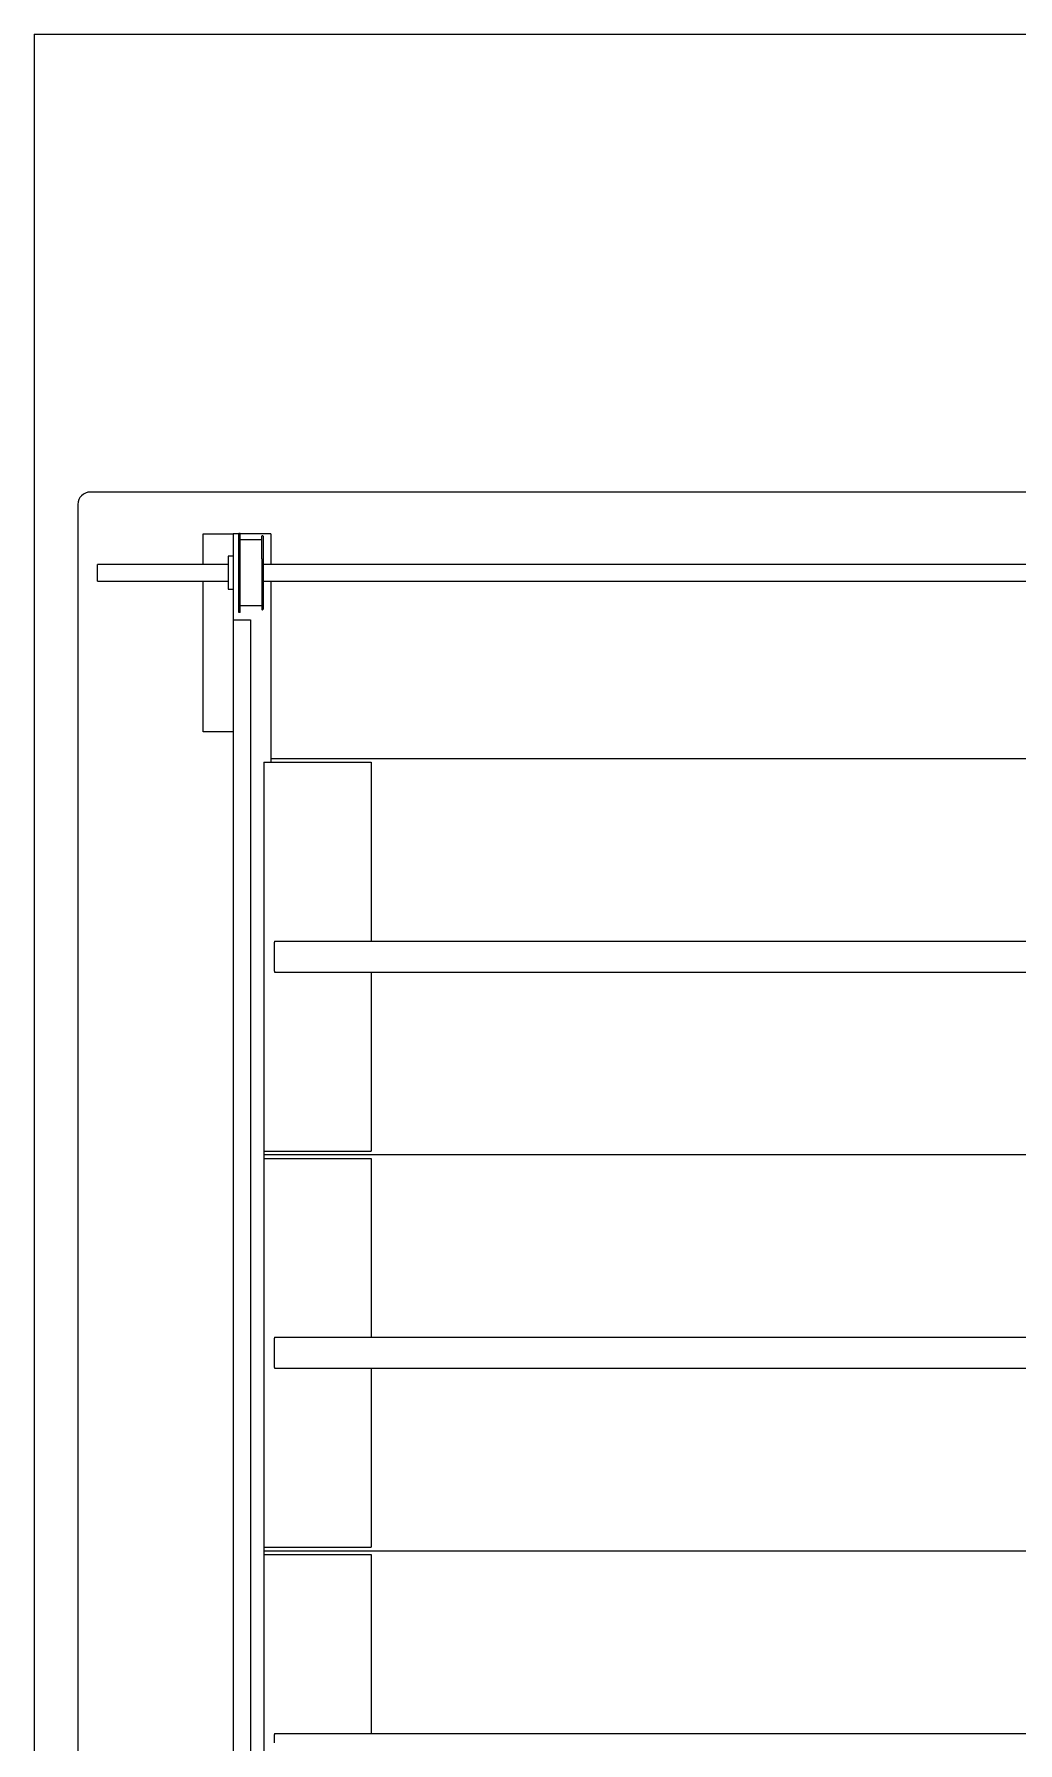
# Model space of a CAD drawing. Extents: x 20 to 307, y 41 to 248.
# Drawn here: x 33.8 to 93.4, y 144.4 to 248 of the extents above; entities that cross this region are included whole.
import ezdxf

# ---------------------------------------------------------------- set-up
doc = ezdxf.new("R2010")
doc.units = 0
doc.header["$LTSCALE"] = 0.5
doc.header["$MEASUREMENT"] = 0
doc.layers.get('0').update_dxf_attribs({"linetype": 'CONTINUOUS'})
doc.layers.add('DIM', color=1, linetype='CONTINUOUS')
doc.layers.add('PEN1', color=4, linetype='CONTINUOUS')

msp = doc.modelspace()

# ---------------------------------------------------------------- linework, layer by layer
for p, q in [((36.42, 219.46), (36.42, 89)), ((134.26, 220.21), (37.17, 220.21))]:
    msp.add_line(p, q)
msp.add_arc((37.17, 219.46), 0.75, 90, 180)
at = {"layer": 'DIM'}
msp.add_line((33.77, 247.95), (33.77, 83.69), dxfattribs=at)
at = {"layer": 'DIM', "linetype": 'Continuous', "lineweight": 15}
for p, q in [((33.77, 247.95), (274.66, 247.95)), ((44, 215.82), (44, 217.69)), ((44, 217.69), (45.82, 217.69)), ((45.82, 217.69), (45.82, 216.74)), ((46.17, 217.69), (45.82, 217.69)), ((48.1, 217.69), (46.25, 217.69)), ((48.1, 217.69), (48.1, 215.82)), ((45.82, 216.74), (45.82, 215.44)), ((45.53, 215.82), (37.6, 215.82)), ((37.6, 215.25), (37.6, 215.82)), ((45.82, 216.32), (45.53, 216.32)), ((45.53, 216.32), (45.53, 215.71)), ((45.53, 215.71), (45.53, 214.32)), ((45.82, 215.44), (45.82, 211.11)), ((107.81, 215.82), (47.64, 215.82)), ((37.6, 215.07), (37.6, 215.25)), ((37.6, 215.02), (37.6, 215.07)), ((37.6, 214.82), (37.6, 215.02)), ((37.6, 214.82), (45.53, 214.82)), ((44, 205.69), (44, 214.82)), ((45.53, 214.32), (45.82, 214.32)), ((47.64, 214.82), (107.81, 214.82)), ((48.1, 214.82), (48.1, 204.07)), ((45.82, 212.47), (46.88, 212.47)), ((46.88, 212.47), (46.88, 83.69)), ((45.82, 211.11), (45.82, 204.63)), ((45.82, 205.69), (44, 205.69)), ((45.82, 204.63), (45.82, 85.51)), ((48.1, 204.07), (142.82, 204.07)), ((48.1, 204.07), (48.1, 203.84)), ((47.68, 203.84), (47.68, 83.69)), ((47.68, 203.84), (47.84, 203.84)), ((47.84, 203.84), (53.99, 203.84)), ((53.99, 203.84), (54.02, 203.84)), ((54.02, 203.84), (54.18, 203.84)), ((54.18, 203.84), (54.18, 193.01)), ((48.32, 193.01), (48.32, 192.95)), ((48.32, 193.01), (241.32, 193.01)), ((48.32, 192.94), (48.32, 192.95)), ((48.32, 192.89), (48.32, 192.94)), ((48.32, 192.5), (48.32, 192.89)), ((48.32, 192.44), (48.32, 192.5)), ((48.32, 192.32), (48.32, 192.44)), ((48.32, 191.82), (48.32, 192.32)), ((48.32, 191.7), (48.32, 191.82)), ((48.32, 191.64), (48.32, 191.7)), ((48.32, 191.25), (48.32, 191.64)), ((48.32, 191.19), (48.32, 191.25)), ((48.32, 191.18), (48.32, 191.19)), ((48.32, 191.18), (48.32, 191.13)), ((48.32, 191.13), (241.32, 191.13)), ((54.18, 191.13), (54.18, 180.29)), ((47.68, 180.29), (54.18, 180.29)), ((47.68, 180.07), (242.08, 180.07)), ((47.68, 179.84), (54.18, 179.84)), ((53.84, 180.07), (235.92, 180.07)), ((54.18, 179.84), (54.18, 169.01)), ((48.32, 169.01), (241.32, 169.01)), ((48.32, 169.01), (48.32, 168.95)), ((48.32, 168.94), (48.32, 168.95)), ((48.32, 168.89), (48.32, 168.94)), ((48.32, 168.5), (48.32, 168.89)), ((48.32, 168.44), (48.32, 168.5)), ((48.32, 168.32), (48.32, 168.44)), ((48.32, 167.82), (48.32, 168.32)), ((48.32, 167.7), (48.32, 167.82)), ((48.32, 167.64), (48.32, 167.7)), ((48.32, 167.25), (48.32, 167.64)), ((48.32, 167.19), (48.32, 167.25)), ((48.32, 167.18), (48.32, 167.19)), ((48.32, 167.18), (48.32, 167.13)), ((48.32, 167.13), (241.32, 167.13)), ((54.18, 167.13), (54.18, 156.29)), ((47.68, 156.29), (54.18, 156.29)), ((47.68, 156.07), (242.08, 156.07)), ((47.68, 155.84), (54.18, 155.84)), ((53.84, 156.07), (235.92, 156.07)), ((54.18, 155.84), (54.18, 145.01)), ((48.32, 145.01), (48.32, 144.95)), ((48.32, 145.01), (241.32, 145.01)), ((48.32, 144.94), (48.32, 144.95)), ((48.32, 144.89), (48.32, 144.94)), ((48.32, 144.5), (48.32, 144.89)), ((48.32, 144.44), (48.32, 144.5))]:
    msp.add_line(p, q, dxfattribs=at)
at = {"layer": 'PEN1', "linetype": 'Continuous', "lineweight": 15}
for p, q in [((46.25, 217.71), (46.17, 217.71)), ((46.17, 212.92), (46.17, 217.71)), ((46.25, 212.92), (46.25, 217.71)), ((47.56, 216.16), (47.56, 217.53)), ((47.61, 217.56), (47.59, 217.56)), ((47.56, 216.16), (47.56, 213.11)), ((46.25, 212.92), (46.17, 212.92)), ((47.59, 213.08), (47.61, 213.08))]:
    msp.add_line(p, q, dxfattribs=at)
at = {"layer": 'PEN1'}
for p, q in [((47.64, 217.53), (47.64, 213.11)), ((47.56, 217.32), (46.25, 217.32)), ((47.56, 213.31), (46.25, 213.31))]:
    msp.add_line(p, q, dxfattribs=at)
at = {"layer": 'PEN1', "linetype": 'Continuous', "lineweight": 15}
for centre, start, end in [((47.59, 217.53), 90, 180), ((47.61, 217.53), 0, 90), ((47.59, 213.11), 180, 270), ((47.61, 213.11), 270, 0)]:
    msp.add_arc(centre, 0.031, start, end, dxfattribs=at)

doc.saveas('drawing.dxf')
